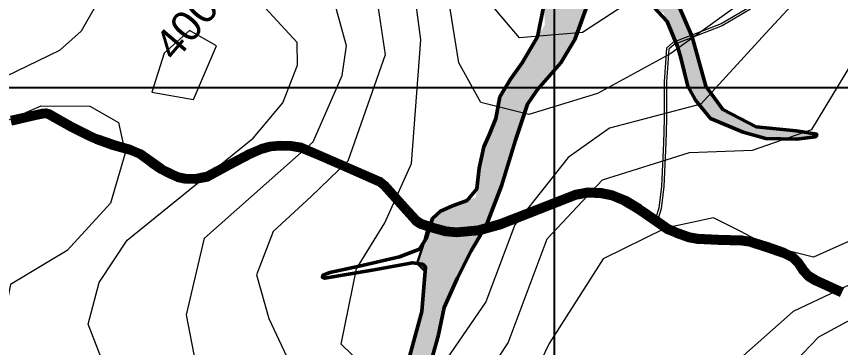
# Model space of a CAD drawing. Header units: metres. Extents: x 32505 to 230200, y 224018 to 1564544.
# Drawn here: x 225309 to 226367, y 1557366 to 1557791 of the extents above; entities that cross this region are included whole.
import ezdxf

# ---------------------------------------------------------------- set-up
doc = ezdxf.new("R2010")
doc.units = ezdxf.units.M
for name, color, linetype, lineweight in [('10 M CONTOUR', 8, 'Continuous', 9), ('2 M CONTOUR', 254, 'Continuous', 9), ('STREAM', 141, 'Continuous', 0)]:
    doc.layers.add(name, color=color, linetype=linetype, lineweight=lineweight)
for name, color, linetype in [('CONTEXT', 44, 'Continuous'), ('G_B.T. ROAD', 1, 'Continuous'), ('G_CART TRACK', 252, 'Continuous'), ('GRID', 7, 'Continuous'), ('road', 10, 'Continuous')]:
    doc.layers.add(name, color=color, linetype=linetype)
doc.styles.get("Standard").update_dxf_attribs({"font": 'arial.ttf'})

msp = doc.modelspace()

# ---------------------------------------------------------------- hatches: boundary and pattern name
at = {"layer": 'STREAM', "lineweight": 50}
h = msp.add_hatch(color=256, dxfattribs=at)
h.dxf.hatch_style = 1
h.paths.add_polyline_path([(226033.9, 1558097.8), (226026.6, 1558086.6), (226017.1, 1558051.1), (225999.1, 1558038.7), (225981.8, 1558022.4), (225979.8, 1558000.1), (226008.7, 1557956.8), (225998.1, 1557902.5), (225985.9, 1557873), (225984.9, 1557843.6), (225987.9, 1557781), (225958.9, 1557732), (225943.9, 1557710.7), (225930, 1557688.1), (225924.3, 1557656.5), (225909.3, 1557624), (225903.6, 1557596.4), (225899.2, 1557559.1), (225869.3, 1557548.2), (225853.7, 1557541.3), (225843.7, 1557531.9), (225825.2, 1557473.9), (225835.1, 1557472.5), (225829.9, 1557412.2), (225795.5, 1557286.6), (225766.4, 1557212.6), (225745, 1557169.7), (225739.1, 1557152.1), (225738.1, 1557121.9), (225745.9, 1557107.2), (225747.9, 1557088.7), (225757.7, 1557052.6), (225784.9, 1557005.9), (225798.7, 1556965.7), (225806.5, 1556895.5), (225794.8, 1556860.4), (225774.5, 1556850.1), (225756, 1556837.5), (225745.4, 1556817.1), (225740.5, 1556780.2), (225746.3, 1556733.7), (225755.1, 1556694.9), (225771.1, 1556648.4), (225783.2, 1556623.4), (225799.9, 1556598), (225835.5, 1556548.5), (225834.5, 1556554.3), (225822.1, 1556585.8), (225812.5, 1556635.4), (225803.9, 1556668.3), (225794.6, 1556694.4), (225772.6, 1556724.2), (225762.8, 1556789.8), (225797.3, 1556825.6), (225812.5, 1556859.7), (225814.4, 1556889.8), (225816.3, 1556940.7), (225810.7, 1556991.6), (225800.3, 1557030.2), (225788.9, 1557055.4), (225791.1, 1557072.7), (225792.2, 1557094.4), (225785.2, 1557114.3), (225782.2, 1557122.4), (225790.9, 1557137.5), (225791.6, 1557179.5), (225804.7, 1557225.9), (225815, 1557266), (225826.3, 1557293.8), (225850.9, 1557380.4), (225858.7, 1557417.6), (225875.1, 1557454.7), (225893.3, 1557490.1), (225913.1, 1557523.8), (225932.1, 1557573.8), (225950.1, 1557632.4), (225967.8, 1557685.5), (226008.5, 1557732), (226026.5, 1557762), (226047.8, 1557821.5), (226092.7, 1557827.5), (226140.2, 1557795.9), (226160, 1557749), (226166.8, 1557720.9), (226171.5, 1557701.8), (226181.3, 1557683.8), (226200.7, 1557660.2), (226242.3, 1557642.6), (226271.6, 1557634.6), (226310.9, 1557633.7), (226334.9, 1557636.6), (226336.7, 1557638.4), (226337, 1557640.1), (226310.6, 1557644.3), (226259.1, 1557649.7), (226216.5, 1557671.8), (226194.4, 1557702.1), (226177.1, 1557765.2), (226160.7, 1557802.9), (226104.9, 1557880.6), (226106.3, 1557938.2), (226134.2, 1557968.2), (226187.5, 1557965.6), (226216.8, 1557945), (226232, 1557943), (226241.2, 1557949.1), (226241.2, 1557960.8), (226238.2, 1557990.4), (226252.8, 1558019.7), (226252.8, 1558035.4), (226244.2, 1558051.6), (226231, 1558063.8), (226218.8, 1558066.4), (226188.3, 1558065.9), (226169.8, 1558057.7), (226147.5, 1558071.7), (226108.3, 1558086.3), (226073.6, 1558100.9), (226048.1, 1558108)])

# ---------------------------------------------------------------- linework, layer by layer
at = {"layer": '10 M CONTOUR', "linetype": 'Continuous', "elevation": 400}
for points in [[(225063.2, 1557319.2), (225131, 1557539.9), (225216.3, 1557622.6), (225341.2, 1557676.4), (225403.6, 1557676.3), (225440.5, 1557655.1), (225449, 1557615.7), (225430.2, 1557551.6), (225374.6, 1557490.8), (225301.9, 1557447.1), (225288.8, 1557383), (225295, 1557359)], [(226277.1, 1557314.5), (226339.6, 1557379.5), (226589.3, 1557515.2)]]:
    msp.add_lwpolyline(points, dxfattribs=at)
at = {"layer": '10 M CONTOUR'}
for points in [[(226492.5, 1558314.1, 390), (226367.2, 1558325.3, 390), (226226.7, 1558305.5, 390), (226151.1, 1558254.4, 390), (226116.9, 1558213.5, 390), (226118.1, 1558139, 390), (226129, 1558116.1, 390), (226313.5, 1557996.7, 390), (226306.7, 1557905.9, 390), (226237, 1557806.9, 390), (226149.5, 1557743.9, 390), (226055.5, 1557692.3, 390), (225967.2, 1557665.4, 390), (225905.7, 1557680.8, 390), (225877.5, 1557732, 390), (225857.9, 1557855.2, 390), (225855.8, 1557898.4, 390), (225874.7, 1558046.3, 390), (225877.8, 1558157.8, 390), (225891, 1558367.7, 390), (225882.8, 1558441.4, 390), (225836.9, 1558528.1, 390)], [(225566.4, 1557753.6, 400), (225531.7, 1557773.5, 400), (225499, 1557744.1, 400), (225483.4, 1557694, 400), (225536.7, 1557684.8, 400), (225566.4, 1557753.6, 400)]]:
    msp.add_polyline3d(points, dxfattribs=at)
at = {"layer": '2 M CONTOUR', "linetype": 'Continuous'}
for points, elevation in [([(225282.9, 1557903.3), (225365.2, 1558215.4), (225459.4, 1558411.1), (225533, 1558467.6), (225670.8, 1558508.1), (225745.3, 1558508.9), (225771.1, 1558499.9), (225818, 1558445.4), (225832.6, 1558375.5), (225796.8, 1558209.6), (225757, 1557913.9), (225782.8, 1557742.3), (225734.9, 1557605.3), (225687.8, 1557560), (225639, 1557514.9), (225617.5, 1557459.6), (225633.3, 1557403.2), (225682.4, 1557299.1)], 394), ([(225539.8, 1557345.7), (225527.6, 1557407.9), (225550.7, 1557506.7), (225690.4, 1557630.4), (225727.5, 1557715.6), (225733.3, 1557753.7), (225705.4, 1557855.1), (225702.7, 1557928.5), (225760.8, 1558212.5), (225792.1, 1558282.8), (225807.6, 1558365.2), (225802.7, 1558404.2), (225777.9, 1558454.1), (225728.5, 1558478.3), (225689.1, 1558481.4), (225558, 1558445.2), (225454.7, 1558342.4), (225410.1, 1558242.3), (225328.4, 1557830.3), (225254.6, 1557773.1)], 396), ([(225883, 1557284.3), (225940.6, 1557371.9), (225991, 1557505.7), (226062, 1557581.6), (226173.7, 1557616.6), (226254.6, 1557619.8), (226330.7, 1557646), (226390.4, 1557745.1)], 394), ([(226453.7, 1557536.3), (226332.9, 1557481.9), (226273.5, 1557497.1), (226238.6, 1557515.6), (226204.2, 1557532.8), (226142.7, 1557519.2), (226062.8, 1557479.9), (225993.6, 1557371.3), (225939.7, 1557259.6)], 396)]:
    msp.add_lwpolyline(points, dxfattribs=dict(at, elevation=elevation))
at = {"layer": '2 M CONTOUR'}
for points in [[(225782, 1557316.5, 392), (225726.4, 1557370.3, 392), (225746.2, 1557467, 392), (225782.2, 1557526.4, 392), (225816.8, 1557602.3, 392), (225828.8, 1557761.6, 392), (225808.8, 1557910.9, 392), (225832.1, 1558038.8, 392), (225835.1, 1558220.4, 392), (225859.6, 1558391.2, 392), (225839.9, 1558466.2, 392), (225762, 1558548.7, 392), (225682.7, 1558543.3, 392), (225466.2, 1558482.7, 392), (225433.1, 1558441.6, 392), (225322.2, 1558233.3, 392), (225230.8, 1557937.7, 392)], [(226323.9, 1558548, 388), (226276.8, 1558439.2, 388), (226112.6, 1558285.1, 388), (226061.5, 1558182.1, 388), (226080.1, 1558098.4, 388), (226171.7, 1557977.4, 388), (226196.4, 1557917.8, 388), (226154.1, 1557847.8, 388), (226036.3, 1557770.7, 388), (225955.1, 1557764.1, 388), (225909.8, 1557817.9, 388), (225903, 1557911, 388), (225943.1, 1558028, 388), (225944.7, 1558086.9, 388), (225931.1, 1558149.6, 388), (225934.9, 1558232.6, 388), (225924.9, 1558359.7, 388), (225911.4, 1558451.4, 388), (225871.2, 1558554.3, 388)], [(226380.6, 1558181, 392), (226341.4, 1558184.1, 392), (226256.7, 1558235, 392), (226221.5, 1558233.5, 392), (226190.7, 1558210.8, 392), (226191.5, 1558177.3, 392), (226214.9, 1558127.7, 392), (226326.8, 1558084.1, 392), (226359.6, 1558035.5, 392), (226366.9, 1557961.7, 392), (226321.4, 1557824.2, 392), (226271.4, 1557770.2, 392), (226188.3, 1557678.7, 392), (226070.9, 1557647.7, 392), (226017.6, 1557610.2, 392), (225949.4, 1557523.7, 392), (225912, 1557424.8, 392), (225841.9, 1557322.4, 392)], [(225421.2, 1557823.1, 398), (225392.6, 1557772.4, 398), (225364.8, 1557747.9, 398), (225253.6, 1557694.3, 398)], [(225425.2, 1557335.3, 398), (225401.3, 1557396.2, 398), (225415.4, 1557449.4, 398), (225451.5, 1557504, 398), (225613.4, 1557634.9, 398), (225651.3, 1557680.3, 398), (225670.4, 1557728.7, 398), (225669.7, 1557758, 398), (225608.2, 1557825.2, 398)], [(226530.9, 1557518.4, 398), (226306.5, 1557412.2, 398), (226220.2, 1557335.6, 398)]]:
    msp.add_polyline3d(points, dxfattribs=at)
at = {"layer": 'G_B.T. ROAD', "color": 253, "lineweight": 70}
for points in [[(225302.1, 1557660.8), (225331.3, 1557667.4), (225342.2, 1557669.6), (225347.1, 1557670.1), (225352.2, 1557668.8), (225381.1, 1557652.5), (225403.3, 1557641.3), (225413.4, 1557636.6), (225434.6, 1557629.4), (225456.5, 1557623.2), (225468.7, 1557618.1), (225484.5, 1557606.6), (225496.6, 1557598.3), (225508.7, 1557592.3), (225517.7, 1557588.1), (225526.1, 1557586.1), (225538.9, 1557585.9), (225553.6, 1557588.8), (225580.9, 1557603.3), (225608.3, 1557617.8), (225623.3, 1557624.4), (225634.8, 1557627.5), (225648.2, 1557628.6), (225662.6, 1557628.4), (225676, 1557625.9), (225698.5, 1557616.4), (225734.9, 1557600.5), (225777.2, 1557581.8), (225783.3, 1557576.9), (225809.5, 1557547.7), (225824.1, 1557531.7), (225829.6, 1557527.9), (225843.5, 1557523.2), (225861.3, 1557518.5), (225874.3, 1557517.1), (225902.4, 1557519.6), (225930.9, 1557527.8), (226027.2, 1557565.4), (226043.8, 1557568.4), (226060.8, 1557567.5), (226074.7, 1557564.5), (226092, 1557557.3), (226110.3, 1557546.4), (226133.1, 1557530.8), (226147.9, 1557520.4), (226157.9, 1557516.3), (226174, 1557510.5), (226184.2, 1557508.8), (226210.4, 1557507.5), (226241.3, 1557506.5), (226251.9, 1557505.1), (226272.3, 1557498.7), (226295.4, 1557490.5), (226308.4, 1557483.9), (226315, 1557477.5), (226322.1, 1557466.5), (226327.7, 1557460.5), (226336.7, 1557454.9), (226370.4, 1557439.6)], [(225303.1, 1557654.9), (225332.5, 1557661.6), (225343.1, 1557663.6), (225346.6, 1557664), (225349.9, 1557663.1), (225378.2, 1557647.2), (225400.6, 1557635.9), (225411.2, 1557631), (225432.8, 1557623.6), (225454.5, 1557617.6), (225465.8, 1557612.8), (225481, 1557601.7), (225493.5, 1557593.1), (225506.1, 1557586.8), (225515.7, 1557582.4), (225525.3, 1557580.1), (225539.4, 1557579.9), (225555.7, 1557583), (225583.7, 1557598), (225610.9, 1557612.4), (225625.3, 1557618.7), (225635.8, 1557621.6), (225648.4, 1557622.6), (225662, 1557622.4), (225674.2, 1557620.2), (225696.1, 1557610.9), (225732.5, 1557595), (225774, 1557576.6), (225779.2, 1557572.5), (225805.1, 1557543.7), (225820.1, 1557527.2), (225826.8, 1557522.5), (225841.7, 1557517.5), (225860.3, 1557512.5), (225874.3, 1557511.1), (225903.5, 1557513.7), (225932.9, 1557522.1), (226028.8, 1557559.6), (226044.1, 1557562.4), (226060, 1557561.5), (226072.9, 1557558.7), (226089.3, 1557551.9), (226107.1, 1557541.3), (226129.7, 1557525.9), (226145, 1557515.2), (226155.7, 1557510.7), (226172.5, 1557504.7), (226183.5, 1557502.8), (226210.2, 1557501.5), (226240.8, 1557500.6), (226250.6, 1557499.3), (226270.4, 1557493), (226293, 1557485), (226304.8, 1557478.9), (226310.4, 1557473.6), (226317.3, 1557462.8), (226323.9, 1557455.8), (226333.9, 1557449.6), (226368, 1557434.1)]]:
    msp.add_lwpolyline(points, dxfattribs=at)
at = {"layer": 'G_CART TRACK', "lineweight": 15}
for points in [[(226250.3, 1557803.2), (226214.2, 1557782.1), (226152.1, 1557758.2), (226144, 1557750.8), (226141.2, 1557707.4), (226141.2, 1557659.4), (226140, 1557629.1), (226137.8, 1557573.2), (226134.3, 1557544.9), (226130.4, 1557532.9), (226130.3, 1557532.7)], [(226252, 1557800.7), (226215.5, 1557779.3), (226153.7, 1557755.6), (226146.9, 1557749.4), (226144.2, 1557707.3), (226144.2, 1557659.3), (226143, 1557629), (226140.8, 1557572.9), (226137.2, 1557544.3), (226133.2, 1557531.8), (226132.8, 1557531)]]:
    msp.add_lwpolyline(points, dxfattribs=at)
at = {"layer": 'GRID', "color": 254, "linetype": 'Continuous'}
for p, q in [((226000, 1563700), (226000, 1550700)), ((223000, 1557700), (228000, 1557700))]:
    msp.add_line(p, q, dxfattribs=at)
at = {"layer": 'road', "color": 4, "lineweight": 30}
msp.add_lwpolyline([(225816.6, 1557364.1), (225817.7, 1557367.7), (225818.2, 1557369.7), (225818.7, 1557371.4), (225818.9, 1557372.1), (225819, 1557372.5), (225827.6, 1557405.8), (225829.4, 1557412.4), (225831.5, 1557435.6), (225833, 1557452.6), (225833.6, 1557464.3), (225824.6, 1557473.3), (225823.9, 1557474.3), (225831, 1557496.3), (225839.3, 1557526.8), (225844, 1557525.1), (225861.7, 1557520.4), (225874.3, 1557519.1), (225902.1, 1557521.6), (225930.3, 1557529.7), (226026.6, 1557567.3), (226043.6, 1557570.4), (226061, 1557569.5), (226075.3, 1557566.4), (226092.9, 1557559.1), (226111.4, 1557548.1), (226134.2, 1557532.5), (226148.9, 1557522.2), (226158.6, 1557518.2), (226174.5, 1557512.5), (226184.4, 1557510.8), (226210.5, 1557509.5), (226241.4, 1557508.5), (226252.3, 1557507.1), (226272.9, 1557500.6), (226296.1, 1557492.3), (226309.5, 1557485.5), (226316.6, 1557478.7), (226323.7, 1557467.8), (226329, 1557462), (226337.7, 1557456.7), (226371.2, 1557441.4)], dxfattribs=at)
at = {"layer": 'STREAM', "lineweight": 50}
for points in [[(225795.5, 1557286.6), (225829.9, 1557412.2), (225834.8, 1557469.1), (225830.8, 1557473.1), (225817.8, 1557474.9), (225766.2, 1557465.6), (225705.4, 1557455.1), (225702.3, 1557456.3), (225703.1, 1557459), (225711.8, 1557462.4), (225749.4, 1557470.7), (225801.2, 1557482.6), (225826.8, 1557492.6), (225835.5, 1557506.3), (225843.7, 1557531.9), (225853.7, 1557541.3), (225869.3, 1557548.2), (225887.9, 1557555), (225900.5, 1557570), (225903.6, 1557596.4), (225909.3, 1557624), (225916.8, 1557640.4), (225925, 1557660.4), (225930, 1557688.1), (225943.9, 1557710.7), (225958.9, 1557732), (225978.6, 1557765.3), (225986.7, 1557805.7)], [(226043.7, 1557810.1), (226026.5, 1557762), (226008.5, 1557732), (225978.4, 1557697.6), (225965.5, 1557678.8), (225950.1, 1557632.4), (225932.1, 1557573.8), (225913.1, 1557523.8), (225893.3, 1557490.1), (225875.1, 1557454.7), (225858.7, 1557417.6), (225850.9, 1557380.4), (225826.3, 1557293.8)], [(226160.7, 1557802.9), (226177.1, 1557765.2), (226194.4, 1557702.1), (226216.5, 1557671.8), (226259.1, 1557649.7), (226310.6, 1557644.3), (226337, 1557640.1), (226336.7, 1557638.4), (226334.9, 1557636.6), (226310.9, 1557633.7), (226271.6, 1557634.6), (226242.3, 1557642.6), (226200.7, 1557660.2), (226181.3, 1557683.8), (226171.5, 1557701.8), (226166.8, 1557720.9), (226162.6, 1557738.1), (226158.3, 1557753), (226144.9, 1557784.8), (226127.9, 1557803.5)]]:
    msp.add_lwpolyline(points, dxfattribs=at)

# ---------------------------------------------------------------- texts
at = {"layer": 'CONTEXT', "linetype": 'Continuous'}
msp.add_text('400', height=39, rotation=49.5762, dxfattribs=at).set_placement((225512.9, 1557732.1, 400))

doc.saveas('drawing.dxf')
